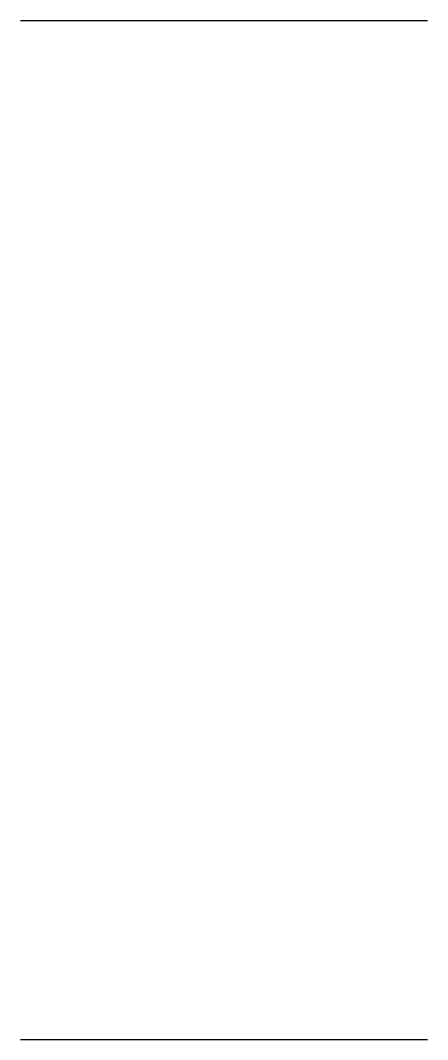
# Model space of a CAD drawing. Header units: metres. Extents: x 0 to 4, y 0 to 10.
import ezdxf

# ---------------------------------------------------------------- set-up
doc = ezdxf.new("R2010")
doc.units = ezdxf.units.M
doc.layers.add('BEAM', color=7, linetype='Continuous')

msp = doc.modelspace()

# ---------------------------------------------------------------- linework, layer by layer
at = {"layer": 'BEAM'}
for p, q in [((0, 10), (4, 10)), ((0, 0), (4, 0))]:
    msp.add_line(p, q, dxfattribs=at)

doc.saveas('drawing.dxf')
